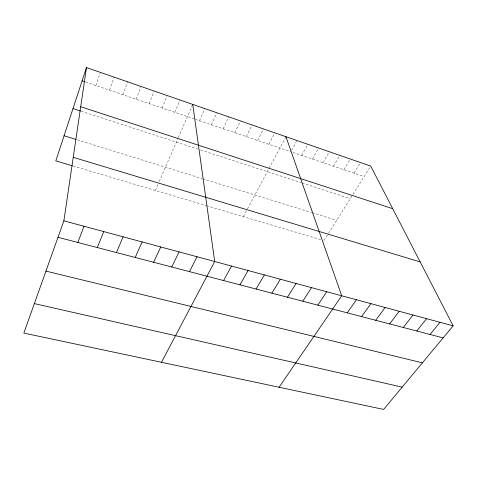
<?xml version="1.0" encoding="UTF-8"?>
<svg xmlns="http://www.w3.org/2000/svg" width="477" height="477" viewBox="0 0 477 477"><rect width="100%" height="100%" fill="white"/><g stroke="black" fill="none" stroke-linecap="round" stroke-linejoin="round"><path stroke-width="0.36" stroke-dasharray="2.38 1.79" d="M95.889 85.544L100.385 72.397M109.483 90.159L114.11 77.149M122.899 94.708L127.645 81.841M136.142 99.204L141.007 86.474M149.212 103.64L154.19 91.041M162.114 108.023L167.206 95.555M174.856 112.345L180.056 100.009M155.341 190.472L158.656 182.834M159.223 181.54L178.022 138.264M178.303 137.62L192.446 105.083M199.487 120.711L204.895 108.613M211.394 124.753L216.898 112.775M223.164 128.748L228.757 116.889M234.785 132.695L240.474 120.949M246.275 136.595L252.047 124.962M257.622 140.447L263.483 128.921M268.837 144.251L274.782 132.839M243.342 216.63L247.134 209.51M247.485 208.854L285.95 136.708M291.554 150.488L296.646 141.156M301.708 155.413L307.892 144.31M312.411 159.044L318.666 148.049M322.989 162.633L329.321 151.74M333.453 166.187L339.851 155.389M343.792 169.699L350.261 159.002M354.017 173.169L360.552 162.568M323.943 240.581L328.122 233.933M328.51 233.319L352.575 194.998M352.956 194.395L370.73 166.091M73.053 166.02L205.796 205.468M206.481 205.67L320.478 239.555M77.298 139.856L202.063 178.577M202.761 178.797L311.517 212.551M312.185 212.76L336.655 220.35M81.102 111.201L197.83 149.104M200.578 149.999L301.398 182.733M302.09 182.959L350.303 198.617M85.556 82.032L194.801 119.119M195.469 119.345L290.881 151.734M292.908 152.425L364.13 176.603"/><path stroke-width="0.72" d="M63.87 220.827L86.48 67.573L370.73 166.091L453.15 325.839L383.645 409.427L23.85 333.089L63.87 220.827L453.15 325.839M86.48 67.573L55.803 160.892L72.343 165.805M77.846 242.477L83.994 226.253M97.326 247.563L103.73 231.578M116.448 252.56L123.096 236.801M135.212 257.461L142.104 241.928M153.636 262.272L160.761 246.961M171.732 266.995L179.072 251.904M189.5 271.64L197.055 256.751M161.476 362.287L214.71 261.515L192.738 104.403M223.6 280.548L231.548 266.059M239.967 284.817L248.094 270.519M256.06 289.02L264.359 274.907M271.89 293.158L280.351 279.224M287.452 297.219L296.08 283.463M302.764 301.22L311.541 287.637M317.825 305.155L326.751 291.739M279.093 387.246L341.711 295.776L285.95 136.708M347.226 312.834L356.432 299.747M361.578 316.579L370.915 303.652M375.703 320.27L385.166 307.498M389.614 323.901L399.189 311.278M403.303 327.478L412.999 315.005M416.785 330.996L426.593 318.672M430.057 334.466L439.973 322.285M34.362 303.605L402.183 387.127M45.947 271.103L422.378 362.842M57.997 237.296L443.133 337.883M73.237 157.344L420.165 261.903M64.067 135.748L75.909 139.421M73.005 108.571L80.428 110.986M80.708 106.723L392.708 208.687M82.11 80.863L84.87 81.8"/></g></svg>
